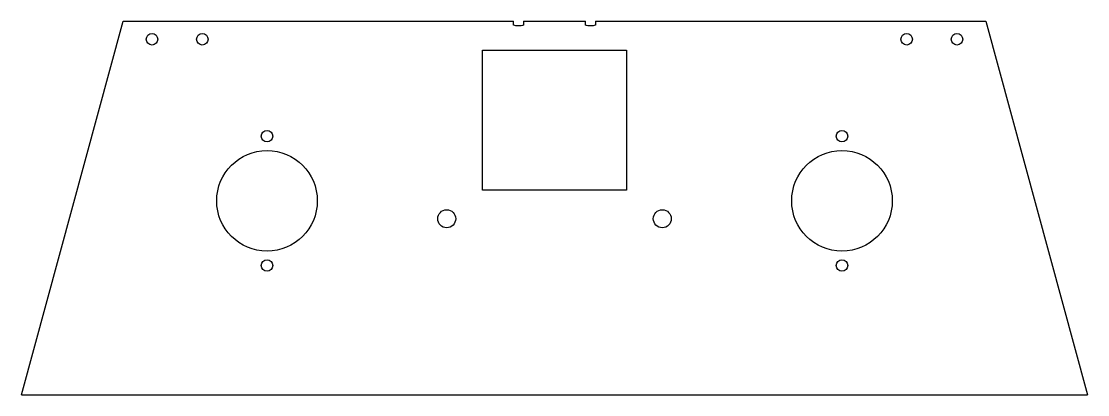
# Model space of a CAD drawing. Header units: millimetres. Extents: x -74 to 74, y 3 to 55.
import ezdxf

# ---------------------------------------------------------------- set-up
doc = ezdxf.new("R2010")
doc.units = ezdxf.units.MM

msp = doc.modelspace()

# ---------------------------------------------------------------- linework, layer by layer
at = {"color": 7, "linetype": 'Continuous', "lineweight": 25}
for p, q in [((-74.18, 3), (-60, 55)), ((-60, 55), (-5.71, 55)), ((-5.71, 54.45), (-5.71, 55)), ((-4.29, 55), (-4.29, 54.45)), ((-4.29, 55), (4.29, 55)), ((4.29, 54.45), (4.29, 55)), ((5.71, 55), (5.71, 54.45)), ((5.71, 55), (60, 55)), ((60, 55), (74.18, 3)), ((-10, 51), (10, 51)), ((-10, 31.5), (-10, 51)), ((10, 51), (10, 31.5)), ((10, 31.5), (-10, 31.5)), ((-74.18, 3), (74.18, 3))]:
    msp.add_line(p, q, dxfattribs=at)
for centre, radius in [((-56, 52.5), 0.8), ((-49, 52.5), 0.8), ((49, 52.5), 0.8), ((56, 52.5), 0.8), ((-40, 39), 0.8), ((40, 39), 0.8), ((-40, 30), 7), ((40, 30), 7), ((-15, 27.5), 1.25), ((15, 27.5), 1.25), ((-40, 21), 0.8), ((40, 21), 0.8)]:
    msp.add_circle(centre, radius, dxfattribs=at)
for points in [[(-4.29, 54.45), (-4.52, 54.39), (-4.76, 54.35), (-5.24, 54.35), (-5.48, 54.39), (-5.71, 54.45)], [(5.71, 54.45), (5.48, 54.39), (5.24, 54.35), (4.76, 54.35), (4.52, 54.39), (4.29, 54.45)]]:
    msp.add_open_spline(points, degree=3, knots=[0, 0, 0, 0, 0.5, 0.5, 1, 1, 1, 1], dxfattribs=at)

doc.saveas('drawing.dxf')
